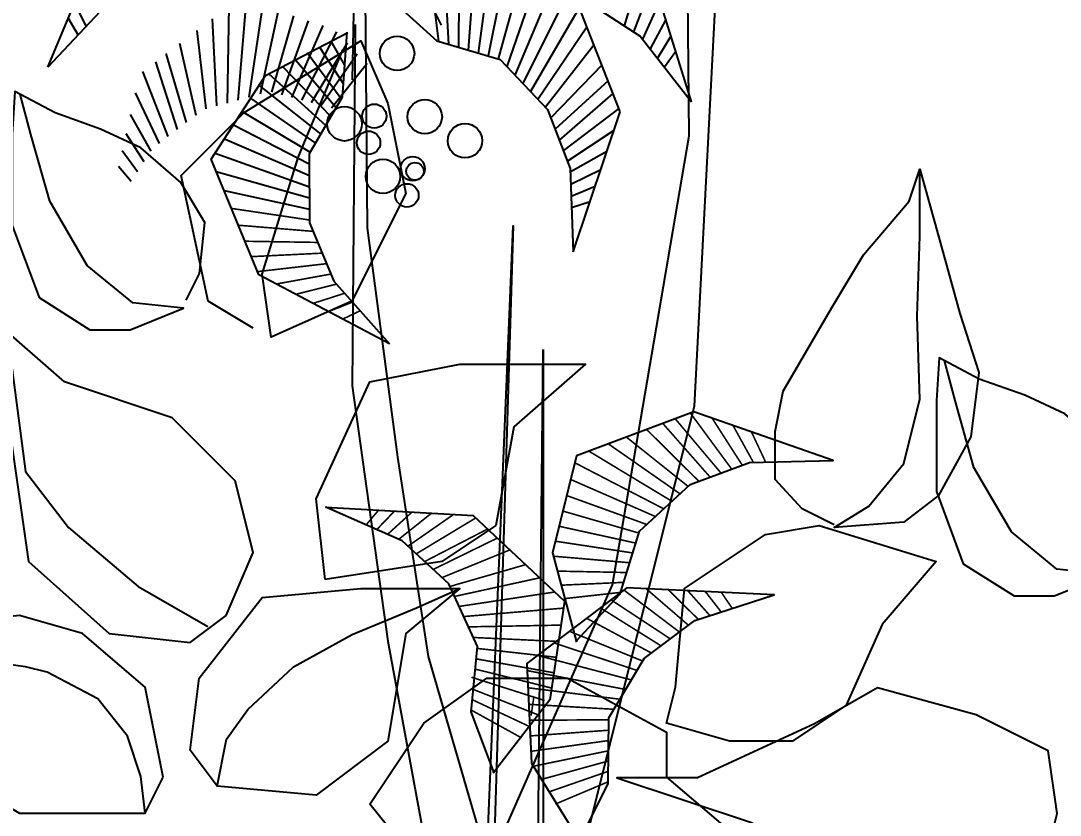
# Model space of a CAD drawing. Header units: inches. Extents: x 452443 to 881249, y 975131 to 1198310.
# Drawn here: x 467671 to 468303, y 1036531 to 1037015 of the extents above; entities that cross this region are included whole.
import ezdxf

# ---------------------------------------------------------------- set-up
doc = ezdxf.new("R2010")
doc.units = ezdxf.units.IN
doc.header["$LTSCALE"] = 3.5
doc.header["$MEASUREMENT"] = 0
doc.layers.add('thuocdo', color=3, linetype='Continuous')
doc.layers.add('TREE1', color=84, linetype='Continuous')
doc.styles.add('romand', font='romand.shx')
doc.dimstyles.new('TL100', dxfattribs={"dimscale": 100, "dimtxt": 2.5, "dimasz": 2, "dimexe": 2, "dimexo": 1, "dimgap": 1, "dimtad": 1, "dimdec": 0, "dimzin": 0, "dimdsep": 46, "dimtxsty": 'romand', "dimblk": 'ARCHTICK', "dimcen": 2, "dimdle": 2, "dimclrd": 256, "dimclre": 256, "dimclrt": 7, "dimadec": 0, "dimazin": 0, "dimtfac": 0.004, "dimtdec": 0, "dimtmove": 2, "dimatfit": 3, "dimfxl": 1, "dimtolj": 1, "dimtzin": 0, "dimlwd": 20, "dimlwe": 20, "dimarcsym": 1})

# ---------------------------------------------------------------- blocks, each defined once
blk = doc.blocks.new('hoa3')
for points in [[(67.41, 316.85), (49.19, 327.78), (38.26, 378.76), (63.77, 404.26), (111.14, 433.39), (122.07, 407.9), (129.35, 371.48), (107.49, 327.78), (74.7, 313.21), (71.05, 338.7), (85.63, 386.05), (103.85, 429.75)], [(40.3, 328.13), (45.73, 338.98), (47.9, 359.6), (38.13, 375.87), (21.85, 389.98), (5.57, 397.57), (-12.88, 404.08), (-29.17, 412.76), (-30.25, 395.4), (-30.25, 358.51), (-19.4, 329.22), (1.23, 316.2), (17.51, 316.2), (39.22, 324.88), (18.59, 327.05), (0.14, 342.24), (-15.06, 368.28), (-22.65, 395.4), (-27, 411.68)], [(303, 237), (289.97, 243.51), (279.11, 255.44), (279.11, 274.97), (282.37, 291.25), (301.91, 324.88), (314.94, 346.58), (333.39, 368.28), (337.73, 381.3), (345.33, 354.17), (354.01, 322.71), (361.61, 298.84), (358.36, 272.8), (345.33, 248.93), (331.22, 238.08), (303, 235.91), (317.11, 244.59), (331.22, 261.95), (337.73, 287.99), (336.65, 321.62), (337.73, 354.17), (337.73, 381.3)], [(-38.26, 320.49), (-30.25, 299.93), (-24.83, 258.7), (-7.46, 235.91), (20.77, 212.04), (48.99, 195.77)], [(-215.87, 205.53), (-210.45, 216.38), (-208.27, 237), (-218.04, 253.27), (-234.33, 267.38), (-250.61, 274.97), (-269.06, 281.48), (-285.35, 290.16), (-286.43, 272.8), (-286.43, 235.91), (-275.58, 206.62), (-254.95, 193.6), (-238.67, 193.6), (-216.96, 202.28), (-237.58, 204.45), (-256.04, 219.64), (-271.23, 245.68), (-278.83, 272.8), (-283.17, 289.08)], [(52.84, 131.11), (56.59, 150.2), (65.27, 162.14), (83.72, 179.5), (107.61, 192.52), (133.66, 203.36), (151.22, 211.23)], [(23.68, 120.18), (21.85, 135.01), (16.42, 151.29), (4.48, 166.48), (-16.14, 177.33), (-24.83, 179.5), (-56.3, 183.84), (-84.53, 181.67), (-111.14, 178.46)]]:
    blk.add_lwpolyline(points)
for points in [[(56.48, 200.31), (67.41, 225.8), (60.12, 254.94), (34.62, 280.43), (-9.11, 295), (-38.26, 320.49), (-30.97, 273.15), (-23.68, 222.16), (9.11, 193.02), (41.9, 189.38)], [(96.56, 214.88), (92.92, 247.65), (114.78, 295), (151.22, 302.28), (202.23, 302.28), (173.08, 276.79), (165.79, 236.73), (143.93, 222.16)], [(238.67, 171.17), (242.31, 211.23), (275.11, 233.09), (296.97, 236.73), (344.34, 222.16), (322.48, 196.67), (307.9, 163.89), (286.04, 149.32), (260.53, 149.32), (235.03, 156.6)], [(41.9, 145.68), (45.55, 174.81), (71.05, 207.59), (111.14, 211.23), (151.22, 211.23), (129.35, 193.02), (122.07, 149.32), (92.92, 127.47), (52.84, 131.11)], [(30.97, 134.75), (23.68, 171.17), (-1.82, 193.02), (-27.33, 200.31), (-60.12, 196.67), (-111.14, 178.46), (-89.27, 171.17), (-71.05, 145.68), (-27.33, 120.18), (23.68, 120.18)], [(136.64, 156.6), (162.15, 174.81), (194.94, 174.81), (235.03, 152.96), (235.03, 134.75), (260.53, 112.9), (227.74, 112.9), (187.66, 98.33), (129.35, 105.62), (114.78, 123.83)], [(-237.52, 105.31), (-241.16, 130.8), (-270.31, 145.37), (-310.39, 156.29), (-335.9, 141.73), (-383.27, 119.87), (-416.06, 119.87), (-361.41, 101.66), (-328.61, 83.45), (-281.24, 79.81), (-241.16, 90.74)]]:
    blk.add_lwpolyline(points, close=True)
blk = doc.blocks.new('ELE_TR10')
for p, q in [((2820.3, 4060), (2756.6, 10459.3)), ((780.8, 7339.2), (717.1, 4410.2)), ((812.7, 3486.9), (780.8, 7339.2)), ((-1179.3, 4488.8), (-826.9, 5339.3)), ((2540.3, 5162.5), (2414.3, 4746.5)), ((2835.6, 4272.1), (2559.3, 5150.3)), ((1476.7, 5072.4), (1442.4, 4594.6)), ((1570.6, 5061.8), (1503.6, 4576.7)), ((1212.3, 5003.8), (1256.8, 4648.8)), ((1296.4, 5020.8), (1319.5, 4630.5)), ((1383.9, 5045.9), (1381.2, 4612.5)), ((1664.2, 5039.7), (1565.4, 4558.7)), ((1759.3, 5017.3), (1628.2, 4540.3)), ((1856.5, 4994.4), (1682.6, 4492.2)), ((2595.8, 5034.3), (2473.2, 4708.2)), ((1956.9, 4970.8), (1732.8, 4439.3)), ((2061.3, 4946.2), (1781.6, 4387.9)), ((2389.9, 4208.8), (2104.8, 4936)), ((-823.2, 4868.5), (-1179.3, 4488.8)), ((-1014.9, 4885.6), (-942.1, 4741.7)), ((-51.6, 4869.1), (-62.5, 4264.7)), ((56.6, 4905.1), (4.5, 4282.8)), ((158.5, 4871.7), (72.9, 4301.3)), ((946.1, 4925.1), (1247, 4651.7)), ((2183.2, 4896.6), (2514.2, 4681.6)), ((2637.3, 4902.5), (2528.9, 4663)), ((256.5, 4839.6), (143.4, 4320.3)), ((351.4, 4808.5), (214.8, 4333.1)), ((1274.9, 4750.6), (1224.9, 4849.4)), ((2134.9, 4859.1), (1829.4, 4337.5)), ((2979.6, 4855.9), (2852.2, 2372.6)), ((-1053.2, 4793.2), (-991.6, 4688.9)), ((-154.7, 4790.9), (-128.8, 4246.8)), ((444.2, 4778.1), (278, 4316)), ((535.6, 4748.2), (340.2, 4299.2)), ((736.3, 4755.2), (717.1, 2499.9)), ((2182.1, 4738.7), (1876.7, 4287.7)), ((2673.8, 4786.3), (2575.9, 4603)), ((-250.5, 4718.2), (-195, 4229)), ((178.4, 4436.4), (690.1, 4705.6)), ((621.3, 4708.4), (401.7, 4282.6)), ((683.9, 4707.3), (655.4, 4301.7)), ((2514.2, 4681.6), (2835.6, 4272.1)), ((2706.7, 4681.8), (2621.6, 4544.8)), ((-358.1, 4638.5), (-257.8, 4189.5)), ((686.7, 4637.4), (463.3, 4266)), ((514.8, 4613.4), (661.3, 4386.1)), ((585.8, 4650.7), (669.4, 4500.5)), ((1247, 4651.7), (1640.3, 4536.8)), ((2226.1, 4626.7), (1923.9, 4238)), ((-444, 4573.3), (-317.1, 4143.8)), ((437.2, 4580.2), (650.3, 4292.9)), ((748.4, 4570.4), (525.3, 4249.3)), ((2736.7, 4586.4), (2666.2, 4488)), ((-509.5, 4521.6), (-374.6, 4099.4)), ((284, 4492), (585.5, 4180.6)), ((364.6, 4534.4), (617.6, 4236.3)), ((811.3, 4512.1), (588.5, 4232.2)), ((1640.3, 4536.8), (1936.5, 4224.7)), ((2276.4, 4502.7), (1956.9, 4171.6)), ((-590, 4460.5), (-431, 4056)), ((-161.1, 3914.5), (178.4, 4436.4)), ((198.6, 4447.1), (553.6, 4125.4)), ((138.1, 4374.5), (521.7, 4070.2)), ((2315.8, 4402.2), (1983.7, 4101.7)), ((-635.1, 4328.2), (-486.7, 4013.1)), ((85.7, 4293.9), (489.5, 4014.4)), ((655.4, 4301.7), (450.5, 3946.9)), ((2344.8, 4324), (2009.8, 4033.9)), ((1936.5, 4224.7), (2077.9, 3856.2)), ((2381.7, 4229.9), (2035.2, 3967.5)), ((-665.8, 4193.5), (-538.4, 3963.5)), ((32.4, 4212), (456.8, 3957.7)), ((2097.2, 3336), (2389.9, 4208.8)), ((-22.1, 4128.3), (450.8, 3885.5)), ((2351.2, 4093.5), (2060.4, 3901.8)), ((-692.9, 4074.7), (-580.5, 3899.9)), ((-78.3, 4041.8), (451, 3812.5)), ((2342.3, 1258.3), (2820.3, 4060)), ((-717.2, 3968), (-621.3, 3838.3)), ((2307.3, 3962.5), (2078.8, 3832.5)), ((135.3, 3191.8), (-161.1, 3914.5)), ((-136.7, 3951.9), (451.3, 3741.6)), ((450.5, 3946.9), (452, 3516.6)), ((-739.5, 3870.5), (-661.3, 3778)), ((-129.8, 3838.1), (451.5, 3672.2)), ((2077.9, 3856.2), (2097.2, 3336)), ((2268.6, 3847), (2081.6, 3756.3)), ((-80.7, 3718.4), (451.7, 3603.5)), ((2233.8, 3743.2), (2084.4, 3682.5)), ((2202, 3648.4), (2087, 3610.2)), ((452, 3516.6), (604.5, 3152.5)), ((1003.9, 2054.2), (812.7, 3486.9)), ((950.1, 2763.2), (135.3, 3191.8)), ((604.5, 3152.5), (950.1, 2763.2)), ((1877.9, -329.1), (1909.8, 2727.3)), ((1909.8, 2727.3), (1909.8, -392.7)), ((717.1, 2499.9), (940.1, 908)), ((2852.2, 2372.6), (2151.1, -429.1)), ((1195.1, 812.5), (1003.9, 2054.2)), ((1641.2, -333.6), (2342.3, 1258.3)), ((940.1, 908), (1163.2, -301.8)), ((1545.6, -397.3), (1195.1, 812.5))]:
    blk.add_line(p, q)
at = {"const_width": 10}
for points in [[(-35, 3607.1), (452, 3534.9)], [(8, 3502.3), (474, 3464.1)], [(48.9, 3402.4), (503, 3395)], [(88.4, 3306.2), (531, 3328)], [(126.7, 3212.7), (558.5, 3262.4)], [(243, 3135.2), (585.6, 3197.6)], [(365.2, 3070.9), (620.2, 3134.8)], [(473, 3014.1), (670.9, 3077.7)], [(569.9, 2963.2), (719.9, 3022.5)], [(658.5, 2916.6), (767.9, 2968.4)], [(2827.5, 2330.7), (3085.2, 1980.8)], [(2654.3, 2267.2), (2950.3, 1931.1)], [(2732.9, 2295.1), (3018.4, 1956.2)], [(2963.4, 2298.4), (3151.2, 2005.1)], [(2553.3, 2229.2), (2880, 1905.2)], [(3093.8, 2252.7), (3220.7, 2022.5)], [(3208.8, 2212.4), (3297, 2024.3)], [(2316, 2138.1), (2762.8, 1826.6)], [(2428.6, 2180.5), (2813.2, 1873.1)], [(2194.9, 2092.5), (2712.3, 1780)], [(2106.8, 2020.1), (2661.3, 1732.9)], [(2080.9, 1916.1), (2609.3, 1684.8)], [(2055.9, 1816), (2555.7, 1635.2)], [(883.4, 1725.4), (805.3, 1632.8)], [(983.3, 1719.8), (871.5, 1603.6)], [(1092.6, 1713.6), (939, 1573.6)], [(1214.2, 1706.7), (1008.7, 1542.8)], [(1352.2, 1698.9), (1066.3, 1500)], [(2031.7, 1719.1), (2506.9, 1581.6)], [(1490.1, 1676.6), (1117.9, 1452.2)], [(2008, 1624.3), (2487.7, 1519)], [(1563.8, 1607.4), (1170.1, 1403.9)], [(1625.7, 1551.5), (1223.4, 1354.6)], [(1984.7, 1531), (2468.8, 1457.5)], [(1704.4, 1477.7), (1278.4, 1303.8)], [(1972.8, 1437.3), (2450.1, 1396.5)], [(1800.9, 1384.9), (1327.9, 1248.5)], [(1888.6, 1302.6), (1356.5, 1186.2)], [(1998, 1344.2), (2431.3, 1335.6)], [(2021.9, 1256.3), (2412.5, 1274.1)], [(2552.2, 1234.1), (2815.7, 1006.3)], [(2690.2, 1227.4), (2877.4, 1042.8)], [(1983, 1214.1), (1385.3, 1123.8)], [(2037.8, 1172), (2393.3, 1211.6)], [(2332.1, 1165.3), (2702.4, 921.6)], [(2412.7, 1226.4), (2759.3, 964.2)], [(2811.9, 1221.5), (2950, 1066.2)], [(2921.2, 1216.2), (3020.3, 1088.9)], [(3021.1, 1211.3), (3089.1, 1111.1)], [(2036.5, 1113.4), (1414.3, 1060.7)], [(2264.7, 1116.1), (2644.2, 878.2)], [(2178.7, 1050.9), (2584.2, 833.4)], [(2020.6, 1007.3), (1443.9, 996.4)], [(2073, 968.8), (2529.2, 783.6)], [(2005.4, 905.4), (1474.4, 930.1)], [(1990.5, 806.5), (1498.9, 861.8)], [(1977.2, 896.1), (2494.2, 724.7)], [(1976.1, 710), (1492.7, 796.6)], [(1874.1, 818), (2459.1, 665.6)], [(1961.8, 614.8), (1486.5, 732.6)], [(1810.3, 723.5), (2423.6, 605.9)], [(1918.4, 536.9), (1461.9, 682.2)], [(1877.8, 447.4), (1474.3, 605.6)], [(1815, 616.3), (2387.4, 545)], [(1822.1, 375.4), (1468.2, 541.6)], [(1834.1, 443.2), (1851.8, 563)], [(1775.1, 303.6), (1462, 476.5)], [(1819.5, 513.3), (2350.1, 482.2)], [(1823.9, 413.5), (2318.6, 416.9)], [(1828.1, 315.9), (2318, 351.5)], [(1832.4, 219.8), (2317.4, 287.1)], [(1847.6, 126.6), (2316.8, 223.3)], [(1898.4, 44.5), (2316.2, 159.6)], [(1946.3, -32.9), (2315.6, 95.3)], [(1985.5, -109.3), (2315, 29.9)]]:
    blk.add_lwpolyline(points, dxfattribs=at)
for points in [[(1567.2, -250.6), (1644.6, 1643.7), (1722, 3499.4), (1605.9, -289.3)], [(2112.8, 904.8), (2390.3, 1201.9), (2510.6, 1593.6), (2826.6, 1885.5), (3197, 2021.9), (3717.4, 2034.1), (2848.6, 2338.7), (2117.7, 2063.5), (1966.8, 1459.3), (2118.3, 901.3)], [(1603.3, 85.6), (1461, 466.4), (1500.1, 874.3), (1320.2, 1265.1), (1030.4, 1533.1), (554.4, 1744), (1473.6, 1692.1), (2043.2, 1157.6), (1950.9, 541.8), (1596.9, 84.5)], [(2133.5, -344.1), (2314.9, 19.7), (2318.7, 429.5), (2538.5, 799.3), (2854.8, 1035.5), (3350.3, 1195.3), (2430.7, 1240), (1808.3, 768.1), (1835.6, 146), (2139.7, -345.8)]]:
    blk.add_lwpolyline(points)
for centre, radius in [((998.6, 4574.2), 107.2), ((1171.2, 4179.4), 107.2), ((670.2, 4134.9), 107.2), ((855.9, 4182.8), 75.4), ((820.5, 4016.6), 73), ((1421.7, 4029.2), 107.2), ((909.6, 3806.8), 107.2), ((1095.3, 3854.7), 75.4), ((1109.9, 3838.6), 54.8), ((1059.8, 3688.5), 73)]:
    blk.add_circle(centre, radius)
blk = doc.blocks.new('_ArchTick')
at = {"color": 0, "linetype": 'ByBlock', "const_width": 0.15}
blk.add_lwpolyline([(-0.5, -0.5), (0.5, 0.5)], dxfattribs=at)
blk = doc.blocks.new('*D3109')
at = {"layer": 'DEFPOINTS', "color": 0}
for p in [(470301.65, 1037283.61), (466301.65, 1036783.61), (470301.65, 1033781.97)]:
    blk.add_point(p, dxfattribs=at)
at = {"layer": 'thuocdo', "lineweight": 20}
for p, q in [((470301.65, 1037183.61), (470301.65, 1033581.97)), ((466301.65, 1036683.61), (466301.65, 1033581.97)), ((466101.65, 1033781.97), (470501.65, 1033781.97))]:
    blk.add_line(p, q, dxfattribs=at)
at = {"layer": 'thuocdo', "lineweight": 20, "xscale": 200, "yscale": 200, "zscale": 200, "rotation": 180}
blk.add_blockref('_ArchTick', (466301.65, 1033781.97), dxfattribs=at)
at = {"layer": 'thuocdo', "lineweight": 20, "xscale": 200, "yscale": 200, "zscale": 200}
blk.add_blockref('_ArchTick', (470301.65, 1033781.97), dxfattribs=at)
at = {"layer": 'thuocdo', "color": 7, "insert": (468301.65, 1034006.97), "char_height": 250, "attachment_point": 5, "style": 'romand'}
blk.add_mtext('\\A1;4000', dxfattribs=at)

msp = doc.modelspace()

# ---------------------------------------------------------------- block references
at = {"layer": 'TREE1'}
for name, p, xscale, yscale, zscale in [('ELE_TR10', (467802.25, 1036548.69), 0.09750000084750354, 0.09750000084750354, 0.09750000084750354), ('hoa3', (468657.25, 1036374.26), 1.5, 1.499999999883585, 1.499999999941792), ('hoa3', (467710.9, 1036352.32), 1.5, 1.499999999883585, 1.499999999941792)]:
    msp.add_blockref(name, p, dxfattribs=dict(at, xscale=xscale, yscale=yscale, zscale=zscale))

# ---------------------------------------------------------------- dimensions: what is measured, and where the dimension line sits
at = {"layer": 'thuocdo'}
dim = msp.add_linear_dim(base=(470301.65, 1033781.97), p1=(466301.65, 1036783.61), p2=(470301.65, 1037283.61), dimstyle='TL100', override={"dimarcsym": 1}, dxfattribs=at)
dim.commit()
dim.dimension.update_dxf_attribs({"geometry": '*D3109', "text_midpoint": (468301.65, 1034006.97)})

doc.saveas('drawing.dxf')
